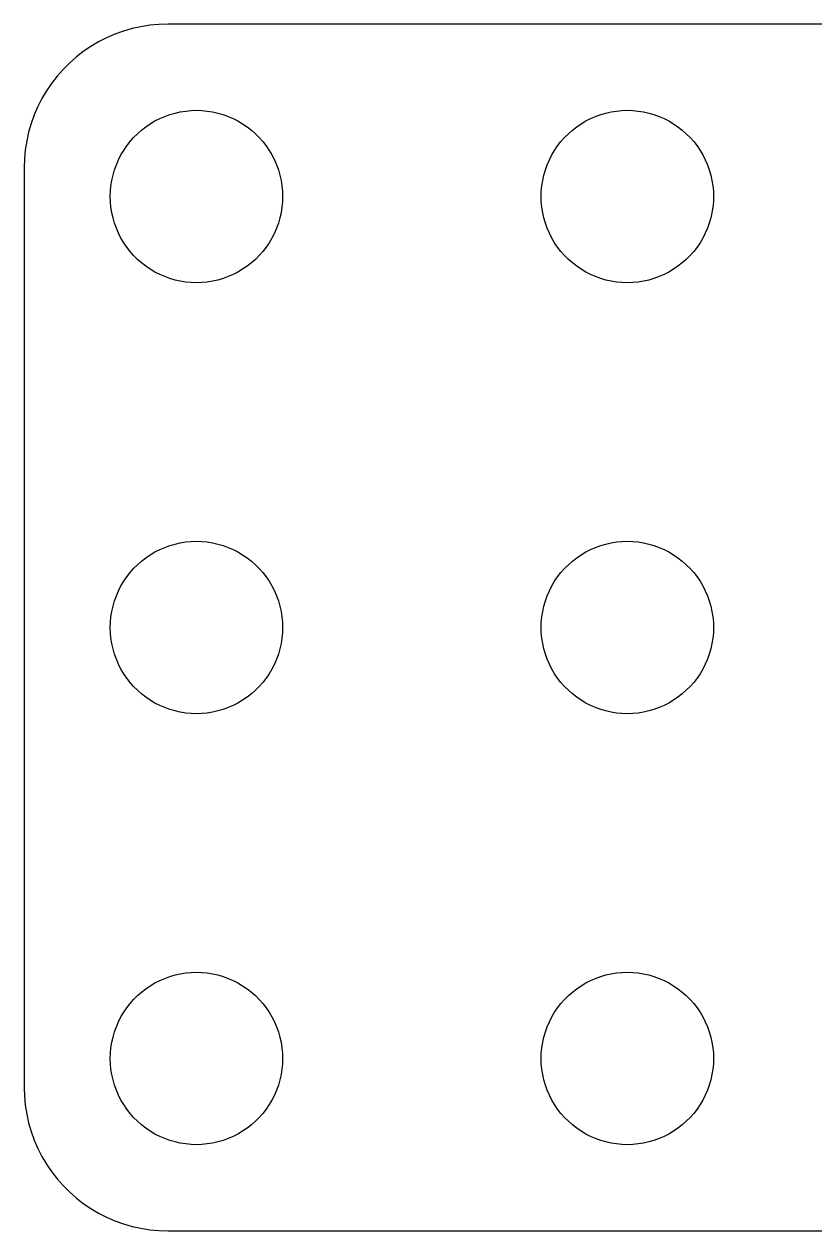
# Model space of a CAD drawing. Header units: metres. Extents: x -111 to 111, y -21 to 21.
# Drawn here: x -111 to -83.47, y -21 to 21 of the extents above; entities that cross this region are included whole.
import ezdxf

# ---------------------------------------------------------------- set-up
doc = ezdxf.new("R2010")
doc.units = ezdxf.units.M

msp = doc.modelspace()

# ---------------------------------------------------------------- linework, layer by layer
for p, q in [((-106, 21), (-106.314, 20.9901)), ((106, 21), (-106, 21)), ((-107.841, 20.6489), (-108.129, 20.5241)), ((-107.545, 20.7553), (-107.841, 20.6489)), ((-107.243, 20.8429), (-107.545, 20.7553)), ((-106.937, 20.9114), (-107.243, 20.8429)), ((-106.627, 20.9606), (-106.937, 20.9114)), ((-106.314, 20.9901), (-106.627, 20.9606)), ((-108.679, 20.2216), (-108.939, 20.0451)), ((-108.409, 20.3815), (-108.679, 20.2216)), ((-108.129, 20.5241), (-108.409, 20.3815)), ((-109.187, 19.8526), (-109.423, 19.6448)), ((-108.939, 20.0451), (-109.187, 19.8526)), ((-109.645, 19.4227), (-109.853, 19.1871)), ((-109.423, 19.6448), (-109.645, 19.4227)), ((-110.045, 18.9389), (-110.222, 18.6791)), ((-109.853, 19.1871), (-110.045, 18.9389)), ((-110.222, 18.6791), (-110.382, 18.4088)), ((-110.524, 18.1289), (-110.649, 17.8406)), ((-110.382, 18.4088), (-110.524, 18.1289)), ((-110.649, 17.8406), (-110.755, 17.5451)), ((-106.445, 17.6289), (-106.277, 17.7145)), ((-106.277, 17.7145), (-106.104, 17.7893)), ((-106.104, 17.7893), (-105.927, 17.8532)), ((-105.927, 17.8532), (-105.746, 17.9057)), ((-105.746, 17.9057), (-105.562, 17.9469)), ((-105.562, 17.9469), (-105.376, 17.9763)), ((-105.376, 17.9763), (-105.188, 17.9941)), ((-105.188, 17.9941), (-105, 18)), ((-105, 18), (-104.812, 17.9941)), ((-104.812, 17.9941), (-104.624, 17.9763)), ((-104.624, 17.9763), (-104.438, 17.9469)), ((-104.438, 17.9469), (-104.254, 17.9057)), ((-104.254, 17.9057), (-104.073, 17.8532)), ((-104.073, 17.8532), (-103.896, 17.7893)), ((-103.896, 17.7893), (-103.723, 17.7145)), ((-103.723, 17.7145), (-103.555, 17.6289)), ((-91.4453, 17.6289), (-91.2773, 17.7145)), ((-91.2773, 17.7145), (-91.1044, 17.7893)), ((-91.1044, 17.7893), (-90.927, 17.8532)), ((-90.927, 17.8532), (-90.7461, 17.9057)), ((-90.7461, 17.9057), (-90.5621, 17.9469)), ((-90.5621, 17.9469), (-90.376, 17.9763)), ((-90.376, 17.9763), (-90.1884, 17.9941)), ((-90.1884, 17.9941), (-90, 18)), ((-90, 18), (-89.8116, 17.9941)), ((-89.8116, 17.9941), (-89.624, 17.9763)), ((-89.624, 17.9763), (-89.4379, 17.9469)), ((-89.4379, 17.9469), (-89.2539, 17.9057)), ((-89.2539, 17.9057), (-89.073, 17.8532)), ((-89.073, 17.8532), (-88.8956, 17.7893)), ((-88.8956, 17.7893), (-88.7227, 17.7145)), ((-88.7227, 17.7145), (-88.5547, 17.6289)), ((-110.843, 17.2435), (-110.911, 16.9369)), ((-110.755, 17.5451), (-110.843, 17.2435)), ((-107.054, 17.1869), (-106.912, 17.3115)), ((-106.912, 17.3115), (-106.763, 17.427)), ((-106.763, 17.427), (-106.607, 17.533)), ((-106.607, 17.533), (-106.445, 17.6289)), ((-103.555, 17.6289), (-103.393, 17.533)), ((-103.393, 17.533), (-103.237, 17.427)), ((-103.237, 17.427), (-103.088, 17.3115)), ((-103.088, 17.3115), (-102.946, 17.1869)), ((-92.0536, 17.1869), (-91.9123, 17.3115)), ((-91.9123, 17.3115), (-91.7634, 17.427)), ((-91.7634, 17.427), (-91.6075, 17.533)), ((-91.6075, 17.533), (-91.4453, 17.6289)), ((-88.5547, 17.6289), (-88.3925, 17.533)), ((-88.3925, 17.533), (-88.2366, 17.427)), ((-88.2366, 17.427), (-88.0877, 17.3115)), ((-88.0877, 17.3115), (-87.9464, 17.1869)), ((-110.911, 16.9369), (-110.961, 16.6267)), ((-107.427, 16.7634), (-107.312, 16.9123)), ((-107.312, 16.9123), (-107.187, 17.0536)), ((-107.187, 17.0536), (-107.054, 17.1869)), ((-102.946, 17.1869), (-102.813, 17.0536)), ((-102.813, 17.0536), (-102.688, 16.9123)), ((-102.688, 16.9123), (-102.573, 16.7634)), ((-92.427, 16.7634), (-92.3115, 16.9123)), ((-92.3115, 16.9123), (-92.1869, 17.0536)), ((-92.1869, 17.0536), (-92.0536, 17.1869)), ((-87.9464, 17.1869), (-87.8131, 17.0536)), ((-87.8131, 17.0536), (-87.6885, 16.9123)), ((-87.6885, 16.9123), (-87.573, 16.7634)), ((-110.961, 16.6267), (-110.99, 16.3139)), ((-107.714, 16.2773), (-107.629, 16.4453)), ((-107.629, 16.4453), (-107.533, 16.6075)), ((-107.533, 16.6075), (-107.427, 16.7634)), ((-102.573, 16.7634), (-102.467, 16.6075)), ((-102.467, 16.6075), (-102.371, 16.4453)), ((-102.371, 16.4453), (-102.286, 16.2773)), ((-92.7145, 16.2773), (-92.6289, 16.4453)), ((-92.6289, 16.4453), (-92.533, 16.6075)), ((-92.533, 16.6075), (-92.427, 16.7634)), ((-87.573, 16.7634), (-87.467, 16.6075)), ((-87.467, 16.6075), (-87.3711, 16.4453)), ((-87.3711, 16.4453), (-87.2855, 16.2773)), ((-110.99, 16.3139), (-111, 16)), ((-111, 16), (-111, -16)), ((-107.853, 15.927), (-107.789, 16.1044)), ((-107.789, 16.1044), (-107.714, 16.2773)), ((-102.286, 16.2773), (-102.211, 16.1044)), ((-102.211, 16.1044), (-102.147, 15.927)), ((-92.8532, 15.927), (-92.7893, 16.1044)), ((-92.7893, 16.1044), (-92.7145, 16.2773)), ((-87.2855, 16.2773), (-87.2107, 16.1044)), ((-87.2107, 16.1044), (-87.1468, 15.927)), ((-107.976, 15.376), (-107.947, 15.5621)), ((-107.947, 15.5621), (-107.906, 15.7461)), ((-107.906, 15.7461), (-107.853, 15.927)), ((-102.147, 15.927), (-102.094, 15.7461)), ((-102.094, 15.7461), (-102.053, 15.5621)), ((-102.053, 15.5621), (-102.024, 15.376)), ((-92.9763, 15.376), (-92.9469, 15.5621)), ((-92.9469, 15.5621), (-92.9057, 15.7461)), ((-92.9057, 15.7461), (-92.8532, 15.927)), ((-87.1468, 15.927), (-87.0943, 15.7461)), ((-87.0943, 15.7461), (-87.0531, 15.5621)), ((-87.0531, 15.5621), (-87.0237, 15.376)), ((-108, 15), (-107.994, 15.1884)), ((-107.994, 15.1884), (-107.976, 15.376)), ((-102.024, 15.376), (-102.006, 15.1884)), ((-102.006, 15.1884), (-102, 15)), ((-93, 15), (-92.9941, 15.1884)), ((-92.9941, 15.1884), (-92.9763, 15.376)), ((-87.0237, 15.376), (-87.0059, 15.1884)), ((-87.0059, 15.1884), (-87, 15)), ((-107.994, 14.8116), (-108, 15)), ((-107.976, 14.624), (-107.994, 14.8116)), ((-102.006, 14.8116), (-102.024, 14.624)), ((-102, 15), (-102.006, 14.8116)), ((-92.9941, 14.8116), (-93, 15)), ((-92.9763, 14.624), (-92.9941, 14.8116)), ((-87.0059, 14.8116), (-87.0237, 14.624)), ((-87, 15), (-87.0059, 14.8116)), ((-107.947, 14.4379), (-107.976, 14.624)), ((-107.906, 14.2539), (-107.947, 14.4379)), ((-102.053, 14.4379), (-102.094, 14.2539)), ((-102.024, 14.624), (-102.053, 14.4379)), ((-92.9469, 14.4379), (-92.9763, 14.624)), ((-92.9057, 14.2539), (-92.9469, 14.4379)), ((-87.0531, 14.4379), (-87.0943, 14.2539)), ((-87.0237, 14.624), (-87.0531, 14.4379)), ((-107.853, 14.0729), (-107.906, 14.2539)), ((-107.789, 13.8956), (-107.853, 14.0729)), ((-107.714, 13.7227), (-107.789, 13.8956)), ((-102.211, 13.8956), (-102.286, 13.7227)), ((-102.147, 14.0729), (-102.211, 13.8956)), ((-102.094, 14.2539), (-102.147, 14.0729)), ((-92.8532, 14.0729), (-92.9057, 14.2539)), ((-92.7893, 13.8956), (-92.8532, 14.0729)), ((-92.7145, 13.7227), (-92.7893, 13.8956)), ((-87.2107, 13.8956), (-87.2855, 13.7227)), ((-87.1468, 14.0729), (-87.2107, 13.8956)), ((-87.0943, 14.2539), (-87.1468, 14.0729)), ((-107.629, 13.5547), (-107.714, 13.7227)), ((-107.533, 13.3925), (-107.629, 13.5547)), ((-102.371, 13.5547), (-102.467, 13.3925)), ((-102.286, 13.7227), (-102.371, 13.5547)), ((-92.6289, 13.5547), (-92.7145, 13.7227)), ((-92.533, 13.3925), (-92.6289, 13.5547)), ((-87.3711, 13.5547), (-87.467, 13.3925)), ((-87.2855, 13.7227), (-87.3711, 13.5547)), ((-107.427, 13.2366), (-107.533, 13.3925)), ((-107.312, 13.0877), (-107.427, 13.2366)), ((-107.187, 12.9464), (-107.312, 13.0877)), ((-102.688, 13.0877), (-102.813, 12.9464)), ((-102.573, 13.2366), (-102.688, 13.0877)), ((-102.467, 13.3925), (-102.573, 13.2366)), ((-92.427, 13.2366), (-92.533, 13.3925)), ((-92.3115, 13.0877), (-92.427, 13.2366)), ((-92.1869, 12.9464), (-92.3115, 13.0877)), ((-87.6885, 13.0877), (-87.8131, 12.9464)), ((-87.573, 13.2366), (-87.6885, 13.0877)), ((-87.467, 13.3925), (-87.573, 13.2366)), ((-107.054, 12.8131), (-107.187, 12.9464)), ((-106.912, 12.6884), (-107.054, 12.8131)), ((-106.763, 12.5729), (-106.912, 12.6884)), ((-103.088, 12.6884), (-103.237, 12.5729)), ((-102.946, 12.8131), (-103.088, 12.6884)), ((-102.813, 12.9464), (-102.946, 12.8131)), ((-92.0536, 12.8131), (-92.1869, 12.9464)), ((-91.9123, 12.6884), (-92.0536, 12.8131)), ((-91.7634, 12.5729), (-91.9123, 12.6884)), ((-88.0877, 12.6884), (-88.2366, 12.5729)), ((-87.9464, 12.8131), (-88.0877, 12.6884)), ((-87.8131, 12.9464), (-87.9464, 12.8131)), ((-106.607, 12.467), (-106.763, 12.5729)), ((-106.445, 12.3711), (-106.607, 12.467)), ((-106.277, 12.2855), (-106.445, 12.3711)), ((-106.104, 12.2107), (-106.277, 12.2855)), ((-105.927, 12.1468), (-106.104, 12.2107)), ((-103.896, 12.2107), (-104.073, 12.1468)), ((-103.723, 12.2855), (-103.896, 12.2107)), ((-103.555, 12.3711), (-103.723, 12.2855)), ((-103.393, 12.467), (-103.555, 12.3711)), ((-103.237, 12.5729), (-103.393, 12.467)), ((-91.6075, 12.467), (-91.7634, 12.5729)), ((-91.4453, 12.3711), (-91.6075, 12.467)), ((-91.2773, 12.2855), (-91.4453, 12.3711)), ((-91.1044, 12.2107), (-91.2773, 12.2855)), ((-90.927, 12.1468), (-91.1044, 12.2107)), ((-88.8956, 12.2107), (-89.073, 12.1468)), ((-88.7227, 12.2855), (-88.8956, 12.2107)), ((-88.5547, 12.3711), (-88.7227, 12.2855)), ((-88.3925, 12.467), (-88.5547, 12.3711)), ((-88.2366, 12.5729), (-88.3925, 12.467)), ((-105.746, 12.0942), (-105.927, 12.1468)), ((-105.562, 12.0531), (-105.746, 12.0942)), ((-105.376, 12.0237), (-105.562, 12.0531)), ((-105.188, 12.0059), (-105.376, 12.0237)), ((-105, 12), (-105.188, 12.0059)), ((-104.812, 12.0059), (-105, 12)), ((-104.624, 12.0237), (-104.812, 12.0059)), ((-104.438, 12.0531), (-104.624, 12.0237)), ((-104.254, 12.0942), (-104.438, 12.0531)), ((-104.073, 12.1468), (-104.254, 12.0942)), ((-90.7461, 12.0942), (-90.927, 12.1468)), ((-90.5621, 12.0531), (-90.7461, 12.0942)), ((-90.376, 12.0237), (-90.5621, 12.0531)), ((-90.1884, 12.0059), (-90.376, 12.0237)), ((-90, 12), (-90.1884, 12.0059)), ((-89.8116, 12.0059), (-90, 12)), ((-89.624, 12.0237), (-89.8116, 12.0059)), ((-89.4379, 12.0531), (-89.624, 12.0237)), ((-89.2539, 12.0942), (-89.4379, 12.0531)), ((-89.073, 12.1468), (-89.2539, 12.0942)), ((-105.746, 2.90575), (-105.562, 2.94685)), ((-105.562, 2.94685), (-105.376, 2.97633)), ((-105.376, 2.97633), (-105.188, 2.99408)), ((-105.188, 2.99408), (-105, 3)), ((-105, 3), (-104.812, 2.99408)), ((-104.812, 2.99408), (-104.624, 2.97633)), ((-104.624, 2.97633), (-104.438, 2.94685)), ((-104.438, 2.94685), (-104.254, 2.90575)), ((-90.7461, 2.90575), (-90.5621, 2.94685)), ((-90.5621, 2.94685), (-90.376, 2.97633)), ((-90.376, 2.97633), (-90.1884, 2.99408)), ((-90.1884, 2.99408), (-90, 3)), ((-90, 3), (-89.8116, 2.99408)), ((-89.8116, 2.99408), (-89.624, 2.97633)), ((-89.624, 2.97633), (-89.4379, 2.94685)), ((-89.4379, 2.94685), (-89.2539, 2.90575)), ((-106.763, 2.42705), (-106.607, 2.53297)), ((-106.607, 2.53297), (-106.445, 2.62891)), ((-106.445, 2.62891), (-106.277, 2.71448)), ((-106.277, 2.71448), (-106.104, 2.78932)), ((-106.104, 2.78932), (-105.927, 2.85316)), ((-105.927, 2.85316), (-105.746, 2.90575)), ((-104.254, 2.90575), (-104.073, 2.85316)), ((-104.073, 2.85316), (-103.896, 2.78932)), ((-103.896, 2.78932), (-103.723, 2.71448)), ((-103.723, 2.71448), (-103.555, 2.62891)), ((-103.555, 2.62891), (-103.393, 2.53297)), ((-103.393, 2.53297), (-103.237, 2.42705)), ((-91.7634, 2.42705), (-91.6075, 2.53297)), ((-91.6075, 2.53297), (-91.4453, 2.62891)), ((-91.4453, 2.62891), (-91.2773, 2.71448)), ((-91.2773, 2.71448), (-91.1044, 2.78932)), ((-91.1044, 2.78932), (-90.927, 2.85316)), ((-90.927, 2.85316), (-90.7461, 2.90575)), ((-89.2539, 2.90575), (-89.073, 2.85316)), ((-89.073, 2.85316), (-88.8956, 2.78932)), ((-88.8956, 2.78932), (-88.7227, 2.71448)), ((-88.7227, 2.71448), (-88.5547, 2.62891)), ((-88.5547, 2.62891), (-88.3925, 2.53297)), ((-88.3925, 2.53297), (-88.2366, 2.42705)), ((-107.187, 2.05363), (-107.054, 2.1869)), ((-107.054, 2.1869), (-106.912, 2.31154)), ((-106.912, 2.31154), (-106.763, 2.42705)), ((-103.237, 2.42705), (-103.088, 2.31154)), ((-103.088, 2.31154), (-102.946, 2.1869)), ((-102.946, 2.1869), (-102.813, 2.05363)), ((-92.1869, 2.05363), (-92.0536, 2.1869)), ((-92.0536, 2.1869), (-91.9123, 2.31154)), ((-91.9123, 2.31154), (-91.7634, 2.42705)), ((-88.2366, 2.42705), (-88.0877, 2.31154)), ((-88.0877, 2.31154), (-87.9464, 2.1869)), ((-87.9464, 2.1869), (-87.8131, 2.05363)), ((-107.533, 1.60747), (-107.427, 1.76335)), ((-107.427, 1.76335), (-107.312, 1.91226)), ((-107.312, 1.91226), (-107.187, 2.05363)), ((-102.813, 2.05363), (-102.688, 1.91226)), ((-102.688, 1.91226), (-102.573, 1.76335)), ((-102.573, 1.76335), (-102.467, 1.60747)), ((-92.533, 1.60747), (-92.427, 1.76335)), ((-92.427, 1.76335), (-92.3115, 1.91226)), ((-92.3115, 1.91226), (-92.1869, 2.05363)), ((-87.8131, 2.05363), (-87.6885, 1.91226)), ((-87.6885, 1.91226), (-87.573, 1.76335)), ((-87.573, 1.76335), (-87.467, 1.60747)), ((-107.789, 1.10437), (-107.714, 1.27733)), ((-107.714, 1.27733), (-107.629, 1.44525)), ((-107.629, 1.44525), (-107.533, 1.60747)), ((-102.467, 1.60747), (-102.371, 1.44525)), ((-102.371, 1.44525), (-102.286, 1.27733)), ((-102.286, 1.27733), (-102.211, 1.10437)), ((-92.7893, 1.10437), (-92.7145, 1.27733)), ((-92.7145, 1.27733), (-92.6289, 1.44525)), ((-92.6289, 1.44525), (-92.533, 1.60747)), ((-87.467, 1.60747), (-87.3711, 1.44525)), ((-87.3711, 1.44525), (-87.2855, 1.27733)), ((-87.2855, 1.27733), (-87.2107, 1.10437)), ((-107.906, 0.746063), (-107.853, 0.927048)), ((-107.853, 0.927048), (-107.789, 1.10437)), ((-102.211, 1.10437), (-102.147, 0.927048)), ((-102.147, 0.927048), (-102.094, 0.746063)), ((-92.9057, 0.746063), (-92.8532, 0.927048)), ((-92.8532, 0.927048), (-92.7893, 1.10437)), ((-87.2107, 1.10437), (-87.1468, 0.927048)), ((-87.1468, 0.927048), (-87.0943, 0.746063)), ((-107.976, 0.375992), (-107.947, 0.562134)), ((-107.947, 0.562134), (-107.906, 0.746063)), ((-102.094, 0.746063), (-102.053, 0.562134)), ((-102.053, 0.562134), (-102.024, 0.375992)), ((-92.9763, 0.375992), (-92.9469, 0.562134)), ((-92.9469, 0.562134), (-92.9057, 0.746063)), ((-87.0943, 0.746063), (-87.0531, 0.562134)), ((-87.0531, 0.562134), (-87.0237, 0.375992)), ((-108, 0), (-107.994, 0.18837)), ((-107.994, -0.18837), (-108, 0)), ((-107.994, 0.18837), (-107.976, 0.375992)), ((-102.024, 0.375992), (-102.006, 0.18837)), ((-102.006, 0.18837), (-102, 0)), ((-102, 0), (-102.006, -0.18837)), ((-93, 0), (-92.9941, 0.18837)), ((-92.9941, -0.18837), (-93, 0)), ((-92.9941, 0.18837), (-92.9763, 0.375992)), ((-87.0237, 0.375992), (-87.0059, 0.18837)), ((-87.0059, 0.18837), (-87, 0)), ((-87, 0), (-87.0059, -0.18837)), ((-107.976, -0.375992), (-107.994, -0.18837)), ((-107.947, -0.562134), (-107.976, -0.375992)), ((-102.024, -0.375992), (-102.053, -0.562134)), ((-102.006, -0.18837), (-102.024, -0.375992)), ((-92.9763, -0.375992), (-92.9941, -0.18837)), ((-92.9469, -0.562134), (-92.9763, -0.375992)), ((-87.0237, -0.375992), (-87.0531, -0.562134)), ((-87.0059, -0.18837), (-87.0237, -0.375992)), ((-107.906, -0.746063), (-107.947, -0.562134)), ((-107.853, -0.927048), (-107.906, -0.746063)), ((-102.094, -0.746063), (-102.147, -0.927048)), ((-102.053, -0.562134), (-102.094, -0.746063)), ((-92.9057, -0.746063), (-92.9469, -0.562134)), ((-92.8532, -0.927048), (-92.9057, -0.746063)), ((-87.0943, -0.746063), (-87.1468, -0.927048)), ((-87.0531, -0.562134), (-87.0943, -0.746063)), ((-107.789, -1.10437), (-107.853, -0.927048)), ((-107.714, -1.27733), (-107.789, -1.10437)), ((-102.211, -1.10437), (-102.286, -1.27733)), ((-102.147, -0.927048), (-102.211, -1.10437)), ((-92.7893, -1.10437), (-92.8532, -0.927048)), ((-92.7145, -1.27733), (-92.7893, -1.10437)), ((-87.2107, -1.10437), (-87.2855, -1.27733)), ((-87.1468, -0.927048), (-87.2107, -1.10437)), ((-107.629, -1.44525), (-107.714, -1.27733)), ((-107.533, -1.60747), (-107.629, -1.44525)), ((-107.427, -1.76335), (-107.533, -1.60747)), ((-102.467, -1.60747), (-102.573, -1.76335)), ((-102.371, -1.44525), (-102.467, -1.60747)), ((-102.286, -1.27733), (-102.371, -1.44525)), ((-92.6289, -1.44525), (-92.7145, -1.27733)), ((-92.533, -1.60747), (-92.6289, -1.44525)), ((-92.427, -1.76335), (-92.533, -1.60747)), ((-87.467, -1.60747), (-87.573, -1.76335)), ((-87.3711, -1.44525), (-87.467, -1.60747)), ((-87.2855, -1.27733), (-87.3711, -1.44525)), ((-107.312, -1.91226), (-107.427, -1.76335)), ((-107.187, -2.05363), (-107.312, -1.91226)), ((-107.054, -2.1869), (-107.187, -2.05363)), ((-102.813, -2.05363), (-102.946, -2.1869)), ((-102.688, -1.91226), (-102.813, -2.05363)), ((-102.573, -1.76335), (-102.688, -1.91226)), ((-92.3115, -1.91226), (-92.427, -1.76335)), ((-92.1869, -2.05363), (-92.3115, -1.91226)), ((-92.0536, -2.1869), (-92.1869, -2.05363)), ((-87.8131, -2.05363), (-87.9464, -2.1869)), ((-87.6885, -1.91226), (-87.8131, -2.05363)), ((-87.573, -1.76335), (-87.6885, -1.91226)), ((-106.912, -2.31154), (-107.054, -2.1869)), ((-106.763, -2.42705), (-106.912, -2.31154)), ((-106.607, -2.53297), (-106.763, -2.42705)), ((-103.237, -2.42705), (-103.393, -2.53297)), ((-103.088, -2.31154), (-103.237, -2.42705)), ((-102.946, -2.1869), (-103.088, -2.31154)), ((-91.9123, -2.31154), (-92.0536, -2.1869)), ((-91.7634, -2.42705), (-91.9123, -2.31154)), ((-91.6075, -2.53297), (-91.7634, -2.42705)), ((-88.2366, -2.42705), (-88.3925, -2.53297)), ((-88.0877, -2.31154), (-88.2366, -2.42705)), ((-87.9464, -2.1869), (-88.0877, -2.31154)), ((-106.445, -2.62891), (-106.607, -2.53297)), ((-106.277, -2.71448), (-106.445, -2.62891)), ((-106.104, -2.78932), (-106.277, -2.71448)), ((-105.927, -2.85316), (-106.104, -2.78932)), ((-105.746, -2.90575), (-105.927, -2.85316)), ((-105.562, -2.94685), (-105.746, -2.90575)), ((-104.254, -2.90575), (-104.438, -2.94685)), ((-104.073, -2.85316), (-104.254, -2.90575)), ((-103.896, -2.78932), (-104.073, -2.85316)), ((-103.723, -2.71448), (-103.896, -2.78932)), ((-103.555, -2.62891), (-103.723, -2.71448)), ((-103.393, -2.53297), (-103.555, -2.62891)), ((-91.4453, -2.62891), (-91.6075, -2.53297)), ((-91.2773, -2.71448), (-91.4453, -2.62891)), ((-91.1044, -2.78932), (-91.2773, -2.71448)), ((-90.927, -2.85316), (-91.1044, -2.78932)), ((-90.7461, -2.90575), (-90.927, -2.85316)), ((-90.5621, -2.94685), (-90.7461, -2.90575)), ((-89.2539, -2.90575), (-89.4379, -2.94685)), ((-89.073, -2.85316), (-89.2539, -2.90575)), ((-88.8956, -2.78932), (-89.073, -2.85316)), ((-88.7227, -2.71448), (-88.8956, -2.78932)), ((-88.5547, -2.62891), (-88.7227, -2.71448)), ((-88.3925, -2.53297), (-88.5547, -2.62891)), ((-105.376, -2.97633), (-105.562, -2.94685)), ((-105.188, -2.99408), (-105.376, -2.97633)), ((-105, -3), (-105.188, -2.99408)), ((-104.812, -2.99408), (-105, -3)), ((-104.624, -2.97633), (-104.812, -2.99408)), ((-104.438, -2.94685), (-104.624, -2.97633)), ((-90.376, -2.97633), (-90.5621, -2.94685)), ((-90.1884, -2.99408), (-90.376, -2.97633)), ((-90, -3), (-90.1884, -2.99408)), ((-89.8116, -2.99408), (-90, -3)), ((-89.624, -2.97633), (-89.8116, -2.99408)), ((-89.4379, -2.94685), (-89.624, -2.97633)), ((-106.104, -12.2107), (-105.927, -12.1468)), ((-105.927, -12.1468), (-105.746, -12.0942)), ((-105.746, -12.0942), (-105.562, -12.0531)), ((-105.562, -12.0531), (-105.376, -12.0237)), ((-105.376, -12.0237), (-105.188, -12.0059)), ((-105.188, -12.0059), (-105, -12)), ((-105, -12), (-104.812, -12.0059)), ((-104.812, -12.0059), (-104.624, -12.0237)), ((-104.624, -12.0237), (-104.438, -12.0531)), ((-104.438, -12.0531), (-104.254, -12.0942)), ((-104.254, -12.0942), (-104.073, -12.1468)), ((-104.073, -12.1468), (-103.896, -12.2107)), ((-91.1044, -12.2107), (-90.927, -12.1468)), ((-90.927, -12.1468), (-90.7461, -12.0942)), ((-90.7461, -12.0942), (-90.5621, -12.0531)), ((-90.5621, -12.0531), (-90.376, -12.0237)), ((-90.376, -12.0237), (-90.1884, -12.0059)), ((-90.1884, -12.0059), (-90, -12)), ((-90, -12), (-89.8116, -12.0059)), ((-89.8116, -12.0059), (-89.624, -12.0237)), ((-89.624, -12.0237), (-89.4379, -12.0531)), ((-89.4379, -12.0531), (-89.2539, -12.0942)), ((-89.2539, -12.0942), (-89.073, -12.1468)), ((-89.073, -12.1468), (-88.8956, -12.2107)), ((-106.912, -12.6884), (-106.763, -12.5729)), ((-106.763, -12.5729), (-106.607, -12.467)), ((-106.607, -12.467), (-106.445, -12.3711)), ((-106.445, -12.3711), (-106.277, -12.2855)), ((-106.277, -12.2855), (-106.104, -12.2107)), ((-103.896, -12.2107), (-103.723, -12.2855)), ((-103.723, -12.2855), (-103.555, -12.3711)), ((-103.555, -12.3711), (-103.393, -12.467)), ((-103.393, -12.467), (-103.237, -12.5729)), ((-103.237, -12.5729), (-103.088, -12.6884)), ((-91.9123, -12.6884), (-91.7634, -12.5729)), ((-91.7634, -12.5729), (-91.6075, -12.467)), ((-91.6075, -12.467), (-91.4453, -12.3711)), ((-91.4453, -12.3711), (-91.2773, -12.2855)), ((-91.2773, -12.2855), (-91.1044, -12.2107)), ((-88.8956, -12.2107), (-88.7227, -12.2855)), ((-88.7227, -12.2855), (-88.5547, -12.3711)), ((-88.5547, -12.3711), (-88.3925, -12.467)), ((-88.3925, -12.467), (-88.2366, -12.5729)), ((-88.2366, -12.5729), (-88.0877, -12.6884)), ((-107.312, -13.0877), (-107.187, -12.9464)), ((-107.187, -12.9464), (-107.054, -12.8131)), ((-107.054, -12.8131), (-106.912, -12.6884)), ((-103.088, -12.6884), (-102.946, -12.8131)), ((-102.946, -12.8131), (-102.813, -12.9464)), ((-102.813, -12.9464), (-102.688, -13.0877)), ((-92.3115, -13.0877), (-92.1869, -12.9464)), ((-92.1869, -12.9464), (-92.0536, -12.8131)), ((-92.0536, -12.8131), (-91.9123, -12.6884)), ((-88.0877, -12.6884), (-87.9464, -12.8131)), ((-87.9464, -12.8131), (-87.8131, -12.9464)), ((-87.8131, -12.9464), (-87.6885, -13.0877)), ((-107.629, -13.5547), (-107.533, -13.3925)), ((-107.533, -13.3925), (-107.427, -13.2366)), ((-107.427, -13.2366), (-107.312, -13.0877)), ((-102.688, -13.0877), (-102.573, -13.2366)), ((-102.573, -13.2366), (-102.467, -13.3925)), ((-102.467, -13.3925), (-102.371, -13.5547)), ((-92.6289, -13.5547), (-92.533, -13.3925)), ((-92.533, -13.3925), (-92.427, -13.2366)), ((-92.427, -13.2366), (-92.3115, -13.0877)), ((-87.6885, -13.0877), (-87.573, -13.2366)), ((-87.573, -13.2366), (-87.467, -13.3925)), ((-87.467, -13.3925), (-87.3711, -13.5547)), ((-107.789, -13.8956), (-107.714, -13.7227)), ((-107.714, -13.7227), (-107.629, -13.5547)), ((-102.371, -13.5547), (-102.286, -13.7227)), ((-102.286, -13.7227), (-102.211, -13.8956)), ((-92.7893, -13.8956), (-92.7145, -13.7227)), ((-92.7145, -13.7227), (-92.6289, -13.5547)), ((-87.3711, -13.5547), (-87.2855, -13.7227)), ((-87.2855, -13.7227), (-87.2107, -13.8956)), ((-107.947, -14.4379), (-107.906, -14.2539)), ((-107.906, -14.2539), (-107.853, -14.0729)), ((-107.853, -14.0729), (-107.789, -13.8956)), ((-102.211, -13.8956), (-102.147, -14.0729)), ((-102.147, -14.0729), (-102.094, -14.2539)), ((-102.094, -14.2539), (-102.053, -14.4379)), ((-92.9469, -14.4379), (-92.9057, -14.2539)), ((-92.9057, -14.2539), (-92.8532, -14.0729)), ((-92.8532, -14.0729), (-92.7893, -13.8956)), ((-87.2107, -13.8956), (-87.1468, -14.0729)), ((-87.1468, -14.0729), (-87.0943, -14.2539)), ((-87.0943, -14.2539), (-87.0531, -14.4379)), ((-107.994, -14.8116), (-107.976, -14.624)), ((-107.976, -14.624), (-107.947, -14.4379)), ((-102.053, -14.4379), (-102.024, -14.624)), ((-102.024, -14.624), (-102.006, -14.8116)), ((-92.9941, -14.8116), (-92.9763, -14.624)), ((-92.9763, -14.624), (-92.9469, -14.4379)), ((-87.0531, -14.4379), (-87.0237, -14.624)), ((-87.0237, -14.624), (-87.0059, -14.8116)), ((-108, -15), (-107.994, -14.8116)), ((-107.994, -15.1884), (-108, -15)), ((-102.006, -14.8116), (-102, -15)), ((-102, -15), (-102.006, -15.1884)), ((-93, -15), (-92.9941, -14.8116)), ((-92.9941, -15.1884), (-93, -15)), ((-87.0059, -14.8116), (-87, -15)), ((-87, -15), (-87.0059, -15.1884)), ((-107.976, -15.376), (-107.994, -15.1884)), ((-107.947, -15.5621), (-107.976, -15.376)), ((-102.024, -15.376), (-102.053, -15.5621)), ((-102.006, -15.1884), (-102.024, -15.376)), ((-92.9763, -15.376), (-92.9941, -15.1884)), ((-92.9469, -15.5621), (-92.9763, -15.376)), ((-87.0237, -15.376), (-87.0531, -15.5621)), ((-87.0059, -15.1884), (-87.0237, -15.376)), ((-107.906, -15.7461), (-107.947, -15.5621)), ((-107.853, -15.927), (-107.906, -15.7461)), ((-107.789, -16.1044), (-107.853, -15.927)), ((-102.147, -15.927), (-102.211, -16.1044)), ((-102.094, -15.7461), (-102.147, -15.927)), ((-102.053, -15.5621), (-102.094, -15.7461)), ((-92.9057, -15.7461), (-92.9469, -15.5621)), ((-92.8532, -15.927), (-92.9057, -15.7461)), ((-92.7893, -16.1044), (-92.8532, -15.927)), ((-87.1468, -15.927), (-87.2107, -16.1044)), ((-87.0943, -15.7461), (-87.1468, -15.927)), ((-87.0531, -15.5621), (-87.0943, -15.7461)), ((-111, -16), (-110.99, -16.3139)), ((-110.99, -16.3139), (-110.961, -16.6267)), ((-107.714, -16.2773), (-107.789, -16.1044)), ((-107.629, -16.4453), (-107.714, -16.2773)), ((-102.286, -16.2773), (-102.371, -16.4453)), ((-102.211, -16.1044), (-102.286, -16.2773)), ((-92.7145, -16.2773), (-92.7893, -16.1044)), ((-92.6289, -16.4453), (-92.7145, -16.2773)), ((-87.2855, -16.2773), (-87.3711, -16.4453)), ((-87.2107, -16.1044), (-87.2855, -16.2773)), ((-110.961, -16.6267), (-110.911, -16.9369)), ((-107.533, -16.6075), (-107.629, -16.4453)), ((-107.427, -16.7634), (-107.533, -16.6075)), ((-107.312, -16.9123), (-107.427, -16.7634)), ((-102.573, -16.7634), (-102.688, -16.9123)), ((-102.467, -16.6075), (-102.573, -16.7634)), ((-102.371, -16.4453), (-102.467, -16.6075)), ((-92.533, -16.6075), (-92.6289, -16.4453)), ((-92.427, -16.7634), (-92.533, -16.6075)), ((-92.3115, -16.9123), (-92.427, -16.7634)), ((-87.573, -16.7634), (-87.6885, -16.9123)), ((-87.467, -16.6075), (-87.573, -16.7634)), ((-87.3711, -16.4453), (-87.467, -16.6075)), ((-110.911, -16.9369), (-110.843, -17.2435)), ((-107.187, -17.0536), (-107.312, -16.9123)), ((-107.054, -17.1869), (-107.187, -17.0536)), ((-106.912, -17.3115), (-107.054, -17.1869)), ((-102.946, -17.1869), (-103.088, -17.3115)), ((-102.813, -17.0536), (-102.946, -17.1869)), ((-102.688, -16.9123), (-102.813, -17.0536)), ((-92.1869, -17.0536), (-92.3115, -16.9123)), ((-92.0536, -17.1869), (-92.1869, -17.0536)), ((-91.9123, -17.3115), (-92.0536, -17.1869)), ((-87.9464, -17.1869), (-88.0877, -17.3115)), ((-87.8131, -17.0536), (-87.9464, -17.1869)), ((-87.6885, -16.9123), (-87.8131, -17.0536)), ((-110.843, -17.2435), (-110.755, -17.5451)), ((-110.755, -17.5451), (-110.649, -17.8406)), ((-106.763, -17.427), (-106.912, -17.3115)), ((-106.607, -17.533), (-106.763, -17.427)), ((-106.445, -17.6289), (-106.607, -17.533)), ((-106.277, -17.7145), (-106.445, -17.6289)), ((-103.555, -17.6289), (-103.723, -17.7145)), ((-103.393, -17.533), (-103.555, -17.6289)), ((-103.237, -17.427), (-103.393, -17.533)), ((-103.088, -17.3115), (-103.237, -17.427)), ((-91.7634, -17.427), (-91.9123, -17.3115)), ((-91.6075, -17.533), (-91.7634, -17.427)), ((-91.4453, -17.6289), (-91.6075, -17.533)), ((-91.2773, -17.7145), (-91.4453, -17.6289)), ((-88.5547, -17.6289), (-88.7227, -17.7145)), ((-88.3925, -17.533), (-88.5547, -17.6289)), ((-88.2366, -17.427), (-88.3925, -17.533)), ((-88.0877, -17.3115), (-88.2366, -17.427)), ((-110.649, -17.8406), (-110.524, -18.1289)), ((-106.104, -17.7893), (-106.277, -17.7145)), ((-105.927, -17.8532), (-106.104, -17.7893)), ((-105.746, -17.9057), (-105.927, -17.8532)), ((-105.562, -17.9469), (-105.746, -17.9057)), ((-105.376, -17.9763), (-105.562, -17.9469)), ((-105.188, -17.9941), (-105.376, -17.9763)), ((-105, -18), (-105.188, -17.9941)), ((-104.812, -17.9941), (-105, -18)), ((-104.624, -17.9763), (-104.812, -17.9941)), ((-104.438, -17.9469), (-104.624, -17.9763)), ((-104.254, -17.9057), (-104.438, -17.9469)), ((-104.073, -17.8532), (-104.254, -17.9057)), ((-103.896, -17.7893), (-104.073, -17.8532)), ((-103.723, -17.7145), (-103.896, -17.7893)), ((-91.1044, -17.7893), (-91.2773, -17.7145)), ((-90.927, -17.8532), (-91.1044, -17.7893)), ((-90.7461, -17.9057), (-90.927, -17.8532)), ((-90.5621, -17.9469), (-90.7461, -17.9057)), ((-90.376, -17.9763), (-90.5621, -17.9469)), ((-90.1884, -17.9941), (-90.376, -17.9763)), ((-90, -18), (-90.1884, -17.9941)), ((-89.8116, -17.9941), (-90, -18)), ((-89.624, -17.9763), (-89.8116, -17.9941)), ((-89.4379, -17.9469), (-89.624, -17.9763)), ((-89.2539, -17.9057), (-89.4379, -17.9469)), ((-89.073, -17.8532), (-89.2539, -17.9057)), ((-88.8956, -17.7893), (-89.073, -17.8532)), ((-88.7227, -17.7145), (-88.8956, -17.7893)), ((-110.524, -18.1289), (-110.382, -18.4088)), ((-110.382, -18.4088), (-110.222, -18.6791)), ((-110.222, -18.6791), (-110.045, -18.9389)), ((-110.045, -18.9389), (-109.853, -19.1871)), ((-109.853, -19.1871), (-109.645, -19.4227)), ((-109.645, -19.4227), (-109.423, -19.6448)), ((-109.423, -19.6448), (-109.187, -19.8526)), ((-109.187, -19.8526), (-108.939, -20.0451)), ((-108.939, -20.0451), (-108.679, -20.2216)), ((-108.679, -20.2216), (-108.409, -20.3815)), ((-108.409, -20.3815), (-108.129, -20.5241)), ((-108.129, -20.5241), (-107.841, -20.6489)), ((-107.841, -20.6489), (-107.545, -20.7553)), ((-107.545, -20.7553), (-107.243, -20.8429)), ((-107.243, -20.8429), (-106.937, -20.9114)), ((-106.937, -20.9114), (-106.627, -20.9606)), ((-106.627, -20.9606), (-106.314, -20.9901)), ((-106.314, -20.9901), (-106, -21)), ((-106, -21), (106, -21))]:
    msp.add_line(p, q)

doc.saveas('drawing.dxf')
